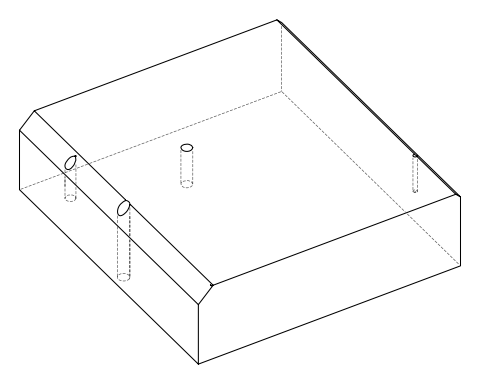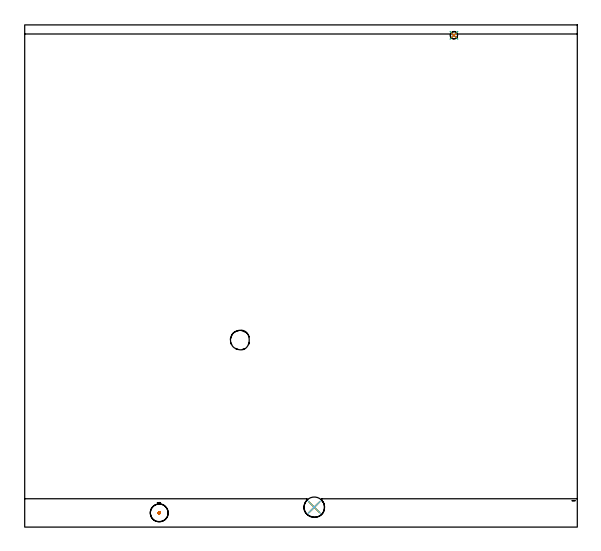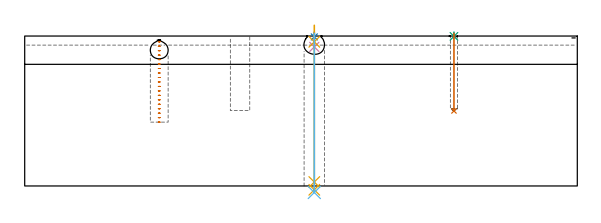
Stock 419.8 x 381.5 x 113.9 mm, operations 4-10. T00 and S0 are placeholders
(PLAN: 10 operations, 6 tool changes, 40.1 min)
(1 AREA_MILL | FG_CHAMFER_SURFACE | UGT0205_001 | 26.93 min | 96963 mm3)
(2 AREA_MILL_1 | FG_CHAMFER_SURFACE_1 | UGT0205_001 | 10.37 min | 9987 mm3)
(3 MILL_BLIND_HOLE_FROM_SOLID_MATERIAL | STEP1POCKET | UGT0201_130 | Spiral | 0.83 min | 9604 mm3)
(4 MILL_BLIND_HOLE_FROM_SOLID_MATERIAL_1 | STEP1POCKET_2 | UGT0201_130 | Spiral | 0.55 min | 7842 mm3)
(5 SPOT_DRILL | STEP1HOLE | NXT0321_9005460120000 | 0.03 min | 0 mm3)
(6 SPOT_DRILL_1 | STEP1POCKET_1 | NXT0321_9005460120000 | 0.03 min | 1 mm3)
(7 DRILL_BLIND_HOLE_INTO_CENTER | STEP1HOLE | UGT0301_450 | 0.04 min | 35 mm3)
(8 GUN_DRILL_THROUGH_HOLE | STEP1HOLE | UGT0307_002 | 0.57 min | 2970 mm3)
(9 SPADE_DRILL_TO_ENLARGE_THROUGH_HOLE | STEP1HOLE | UGT0306_006 | 0.49 min | 17273 mm3)
(10 DRILL_BLIND_HOLE_INTO_CENTER_1 | STEP1POCKET_1 | UGT0301_450 | 0.24 min | 1278 mm3)
(TOOL UGT0205_001 | Chamfer Mill 20 x 3 x 45 deg. | D20 FL50 Z2)
(TOOL UGT0201_130 | Carbide End Mill 12.0 | D12 FL15 Z4)
(TOOL NXT0321_9005460120000 | NC Spot Drill, 142deg, 12mm, Carbide, Uncoated | D12 PA142 FL30 Z2)
(TOOL UGT0301_450 | Carbide Drill 5.5 mm | D5.5 PA118 FL57 Z2)
(TOOL UGT0307_002 | Gun Drill 6 mm | D6 PA130 FL24 Z1)
(TOOL UGT0306_006 | Spade Drill 15.5mm | D15.5 PA132 FL10 Z2)
(OP 4 MILL_BLIND_HOLE_FROM_SOLID_MATERIAL_1)
G17 G21 G94 G90
T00 M6
G54
G17 G0 G90 X102.2 Y10.8 S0 M3
G43 Z123.9 H0
Z109.558
G94 G3 X102.575 Y11.175 R0.375 F250.
X102.2 Y11.55 R0.375
X101.45 Y10.8 R0.75
X102.2 Y11.55 R-0.75
X101.825 Y11.175 R0.375
X102.2 Y10.8 R0.375
G0 Z106.166
G3 X102.575 Y11.175 R0.375
X102.2 Y11.55 R0.375
X101.45 Y10.8 R0.75
X102.2 Y11.55 R-0.75
X101.825 Y11.175 R0.375
X102.2 Y10.8 R0.375
G0 Z102.774
G3 X102.575 Y11.175 R0.375
X102.2 Y11.55 R0.375
X101.45 Y10.8 R0.75
X102.2 Y11.55 R-0.75
X101.825 Y11.175 R0.375
X102.2 Y10.8 R0.375
G0 Z99.382
G3 X102.575 Y11.175 R0.375
X102.2 Y11.55 R0.375
X101.45 Y10.8 R0.75
X102.2 Y11.55 R-0.75
X101.825 Y11.175 R0.375
X102.2 Y10.8 R0.375
G0 Z95.989
G3 X102.575 Y11.175 R0.375
X102.2 Y11.55 R0.375
X101.45 Y10.8 R0.75
X102.2 Y11.55 R-0.75
X101.825 Y11.175 R0.375
X102.2 Y10.8 R0.375
G0 Z92.597
G3 X102.575 Y11.175 R0.375
X102.2 Y11.55 R0.375
X101.45 Y10.8 R0.75
X102.2 Y11.55 R-0.75
X101.825 Y11.175 R0.375
X102.2 Y10.8 R0.375
G0 Z89.205
G3 X102.575 Y11.175 R0.375
X102.2 Y11.55 R0.375
X101.45 Y10.8 R0.75
X102.2 Y11.55 R-0.75
X101.825 Y11.175 R0.375
X102.2 Y10.8 R0.375
G0 Z85.813
G3 X102.575 Y11.175 R0.375
X102.2 Y11.55 R0.375
X101.45 Y10.8 R0.75
X102.2 Y11.55 R-0.75
X101.825 Y11.175 R0.375
X102.2 Y10.8 R0.375
G0 Z82.421
G3 X102.575 Y11.175 R0.375
X102.2 Y11.55 R0.375
X101.45 Y10.8 R0.75
X102.2 Y11.55 R-0.75
X101.825 Y11.175 R0.375
X102.2 Y10.8 R0.375
G0 Z79.029
G3 X102.575 Y11.175 R0.375
X102.2 Y11.55 R0.375
X101.45 Y10.8 R0.75
X102.2 Y11.55 R-0.75
X101.825 Y11.175 R0.375
X102.2 Y10.8 R0.375
G0 Z75.637
G3 X102.575 Y11.175 R0.375
X102.2 Y11.55 R0.375
X101.45 Y10.8 R0.75
X102.2 Y11.55 R-0.75
X101.825 Y11.175 R0.375
X102.2 Y10.8 R0.375
G0 Z72.245
G3 X102.575 Y11.175 R0.375
X102.2 Y11.55 R0.375
X101.45 Y10.8 R0.75
X102.2 Y11.55 R-0.75
X101.825 Y11.175 R0.375
X102.2 Y10.8 R0.375
G0 Z68.853
G3 X102.575 Y11.175 R0.375
X102.2 Y11.55 R0.375
X101.45 Y10.8 R0.75
X102.2 Y11.55 R-0.75
X101.825 Y11.175 R0.375
X102.2 Y10.8 R0.375
G0 Z65.461
G3 X102.575 Y11.175 R0.375
X102.2 Y11.55 R0.375
X101.45 Y10.8 R0.75
X102.2 Y11.55 R-0.75
X101.825 Y11.175 R0.375
X102.2 Y10.8 R0.375
G0 Z62.068
G3 X102.575 Y11.175 R0.375
X102.2 Y11.55 R0.375
X101.45 Y10.8 R0.75
X102.2 Y11.55 R-0.75
X101.825 Y11.175 R0.375
X102.2 Y10.8 R0.375
G0 Z58.676
G3 X102.575 Y11.175 R0.375
X102.2 Y11.55 R0.375
X101.45 Y10.8 R0.75
X102.2 Y11.55 R-0.75
X101.825 Y11.175 R0.375
X102.2 Y10.8 R0.375
G0 Z55.284
G3 X102.575 Y11.175 R0.375
X102.2 Y11.55 R0.375
X101.45 Y10.8 R0.75
X102.2 Y11.55 R-0.75
X101.825 Y11.175 R0.375
X102.2 Y10.8 R0.375
G0 Z51.892
G3 X102.575 Y11.175 R0.375
X102.2 Y11.55 R0.375
X101.45 Y10.8 R0.75
X102.2 Y11.55 R-0.75
X101.825 Y11.175 R0.375
X102.2 Y10.8 R0.375
G0 Z48.5
G3 X102.575 Y11.175 R0.375
X102.2 Y11.55 R0.375
X101.45 Y10.8 R0.75
X102.2 Y11.55 R-0.75
X101.825 Y11.175 R0.375
X102.2 Y10.8 R0.375
G0 Z123.9
M5
M2
(OP 5 SPOT_DRILL)
G17 G21 G94 G90
T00 M6
G54
G17 G0 G90 X220. Y15.1 S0 M3
G43 Z123.9 H0
G94 G81 G98 Z113.229 F250. R116.9
G80
M5
M2
(OP 6 SPOT_DRILL_1)
G17 G21 G94 G90
T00 M6
G54
G17 G0 G90 X326.1 Y373.6 S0 M3
G43 Z123.9 H0
G94 G81 G98 Z113.663 F250. R116.9
G80
M5
M2
(OP 7 DRILL_BLIND_HOLE_INTO_CENTER)
G17 G21 G94 G90
T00 M6
G54
G17 G0 G90 X220. Y15.1 S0 M3
G43 Z123.9 H0
G94 G81 G98 Z105.65 F250. R115.9
G80
M5
M2
(OP 8 GUN_DRILL_THROUGH_HOLE)
G17 G21 G94 G90
T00 M6
G54
G17 G0 G90 X220. Y15.1 M8
G43 Z123.9 H0
Z122.09
S716 M3
G94 G1 Z109.501 F125. M26
G4 X.084
Z3. F250.
G4 X.084
Z-2.899 F125.
G4 X.084
M5
M9
G0 Z122.09
Z123.9
M2
(OP 9 SPADE_DRILL_TO_ENLARGE_THROUGH_HOLE)
G17 G21 G94 G90
T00 M6
G54
G17 G0 G90 X220. Y15.1 S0 M3
G43 Z123.9 H0
G94 G73 G98 Z-4.951 F250. Q14.856 R115.9
G80
M5
M2
(OP 10 DRILL_BLIND_HOLE_INTO_CENTER_1)
G17 G21 G94 G90
T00 M6
G54
G17 G0 G90 X326.1 Y373.6 S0 M3
G43 Z123.9 H0
G94 G81 G98 Z57. F250. R115.9
G80
M5
M2
